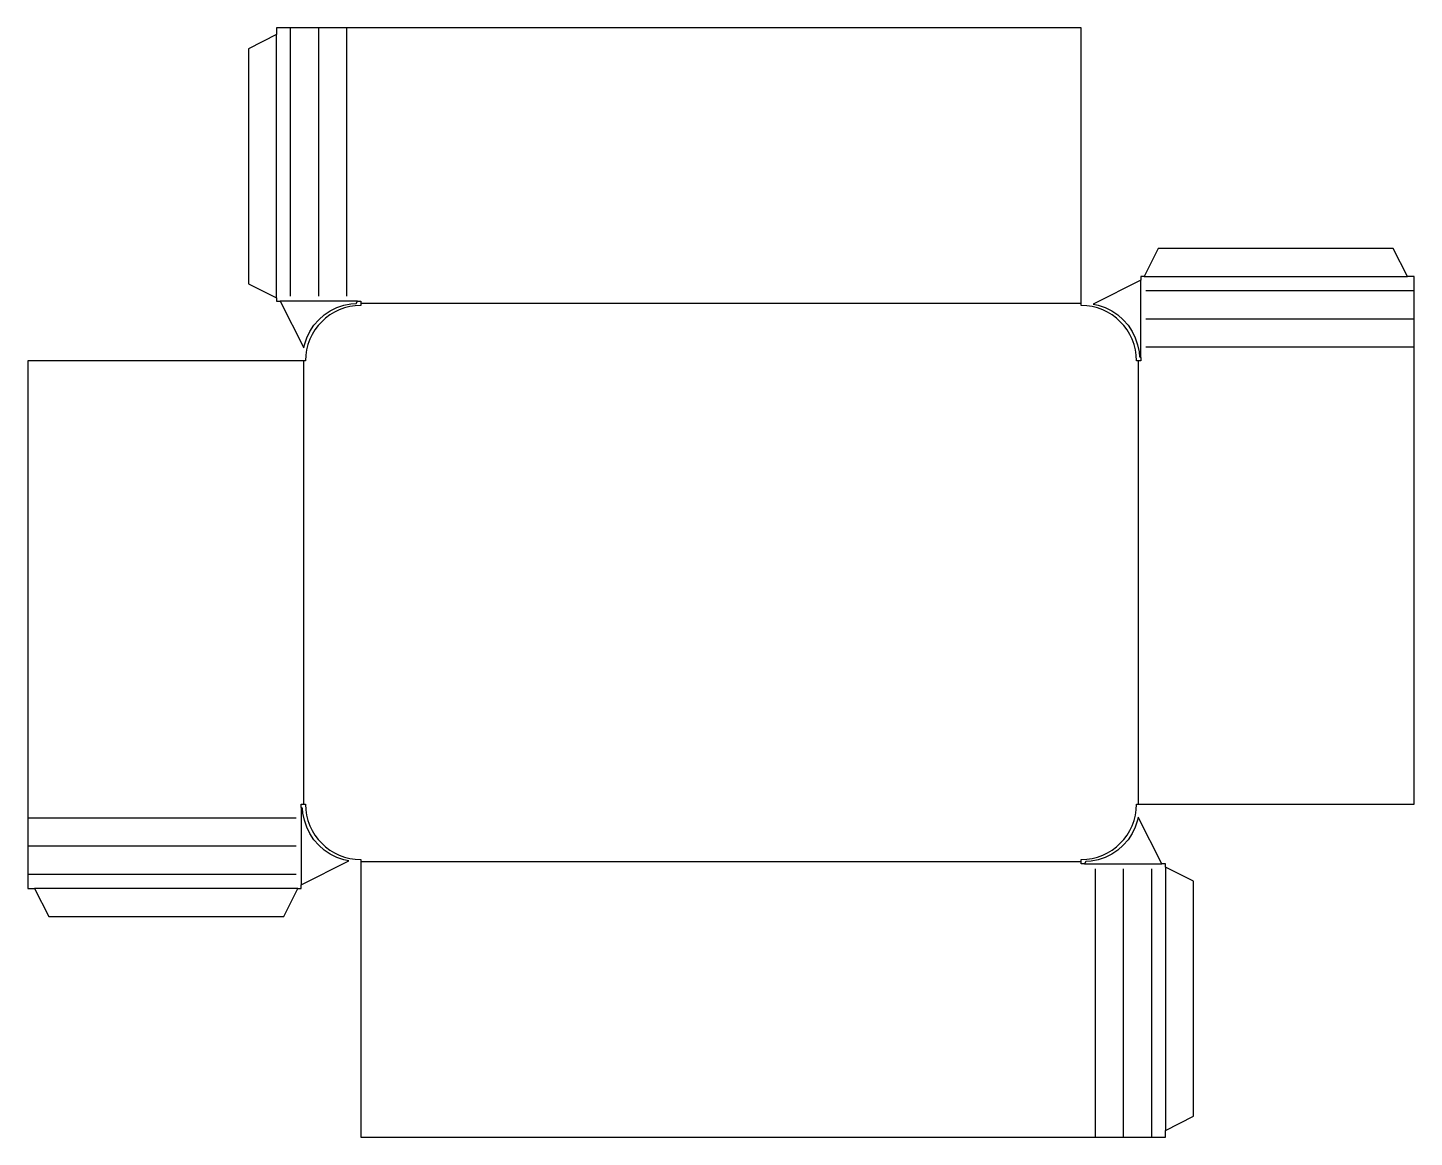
# Model space of a CAD drawing. Header units: millimetres. Extents: x 5 to 205, y 135 to 295.
import ezdxf

# ---------------------------------------------------------------- set-up
doc = ezdxf.new("R2010")
doc.units = ezdxf.units.MM
doc.layers.add('CUT', color=1, linetype='CONTINUOUS')
doc.layers.add('SCORE', color=5, linetype='CONTINUOUS')

msp = doc.modelspace()

# ---------------------------------------------------------------- linework, layer by layer
at = {"layer": 'CUT'}
msp.add_lwpolyline([(45.1, 182.9, 0.4142), (53.1, 174.9), (53.1, 134.8), (169.2737, 134.8), (169.2737, 135.8), (173.3316, 137.8289), (173.3316, 171.7711), (169.2737, 173.8), (169.2737, 174.3), (168.7737, 174.3), (165.3514, 181.0277), (165.2617, 180.5817), (164.9216, 179.5843), (164.4549, 178.6393), (163.8695, 177.7628), (163.1755, 176.9697), (162.3847, 176.2736), (161.5105, 175.6864), (160.5681, 175.218), (159.5735, 174.8765), (158.5437, 174.6677), (157.7594, 174.6134), (157.6, 174.3), (157.1, 174.3), (157.1, 174.9, 0.4142), (165.1, 182.9), (205.2, 182.9), (205.2, 259.0737), (204.2, 259.0737), (202.1711, 263.1316), (168.2289, 263.1316), (166.2, 259.0737), (165.7, 259.0737), (165.7, 258.5737), (158.8233, 255.0756), (159.5735, 254.9235), (160.5681, 254.582), (161.5105, 254.1136), (162.3847, 253.5264), (163.1755, 252.8303), (163.8695, 252.0372), (164.4549, 251.1607), (164.9216, 250.2157), (165.2617, 249.2183), (165.4694, 248.1856), (165.5167, 247.4932), (165.7, 247.4), (165.7, 246.9), (165.1, 246.9, 0.4142), (157.1, 254.9), (157.1, 295), (40.9263, 295), (40.9263, 294), (36.8684, 291.9711), (36.8684, 258.0289), (40.9263, 256), (40.9263, 255.5), (41.4263, 255.5), (44.8486, 248.7723), (44.9383, 249.2183), (45.2784, 250.2157), (45.7451, 251.1607), (46.3305, 252.0372), (47.0245, 252.8303), (47.8153, 253.5264), (48.6895, 254.1136), (49.6319, 254.582), (50.6265, 254.9235), (51.6563, 255.1323), (52.4406, 255.1866), (52.6, 255.5), (53.1, 255.5), (53.1, 254.9, 0.4142), (45.1, 246.9), (5, 246.9), (5, 170.7263), (6, 170.7263), (8.0289, 166.6684), (41.9711, 166.6684), (44, 170.7263), (44.5, 170.7263), (44.5, 171.2263), (51.3767, 174.7244), (50.6265, 174.8765), (49.6319, 175.218), (48.6895, 175.6864), (47.8153, 176.2736), (47.0245, 176.9697), (46.3305, 177.7628), (45.7451, 178.6393), (45.2784, 179.5843), (44.9383, 180.5817), (44.7306, 181.6144), (44.6833, 182.3068), (44.5, 182.4), (44.5, 182.9)], format="xyb", close=True, dxfattribs=at)
at = {"layer": 'SCORE'}
for p, q in [((42.9553, 256.25), (42.9553, 295)), ((47.0132, 256.25), (47.0132, 295)), ((51.0711, 256.25), (51.0711, 295)), ((40.9263, 256), (40.9263, 294)), ((165.7, 247.4), (165.7, 258.5737)), ((166.2, 259.0737), (204.2, 259.0737)), ((166.45, 257.0447), (205.2, 257.0447)), ((52.6, 255.5), (41.4263, 255.5)), ((157.1, 255.2), (53.1, 255.2)), ((166.45, 252.9868), (205.2, 252.9868)), ((166.45, 248.9289), (205.2, 248.9289)), ((44.8, 246.9), (44.8, 182.9)), ((165.4, 182.9), (165.4, 246.9)), ((44.5, 182.4), (44.5, 171.2263)), ((43.75, 180.8711), (5, 180.8711)), ((43.75, 176.8132), (5, 176.8132)), ((53.1, 174.6), (157.1, 174.6)), ((157.6, 174.3), (168.7737, 174.3)), ((43.75, 172.7553), (5, 172.7553)), ((159.1289, 173.55), (159.1289, 134.8)), ((163.1868, 173.55), (163.1868, 134.8)), ((167.2447, 173.55), (167.2447, 134.8)), ((169.2737, 173.8), (169.2737, 135.8)), ((44, 170.7263), (6, 170.7263))]:
    msp.add_line(p, q, dxfattribs=at)

doc.saveas('drawing.dxf')
